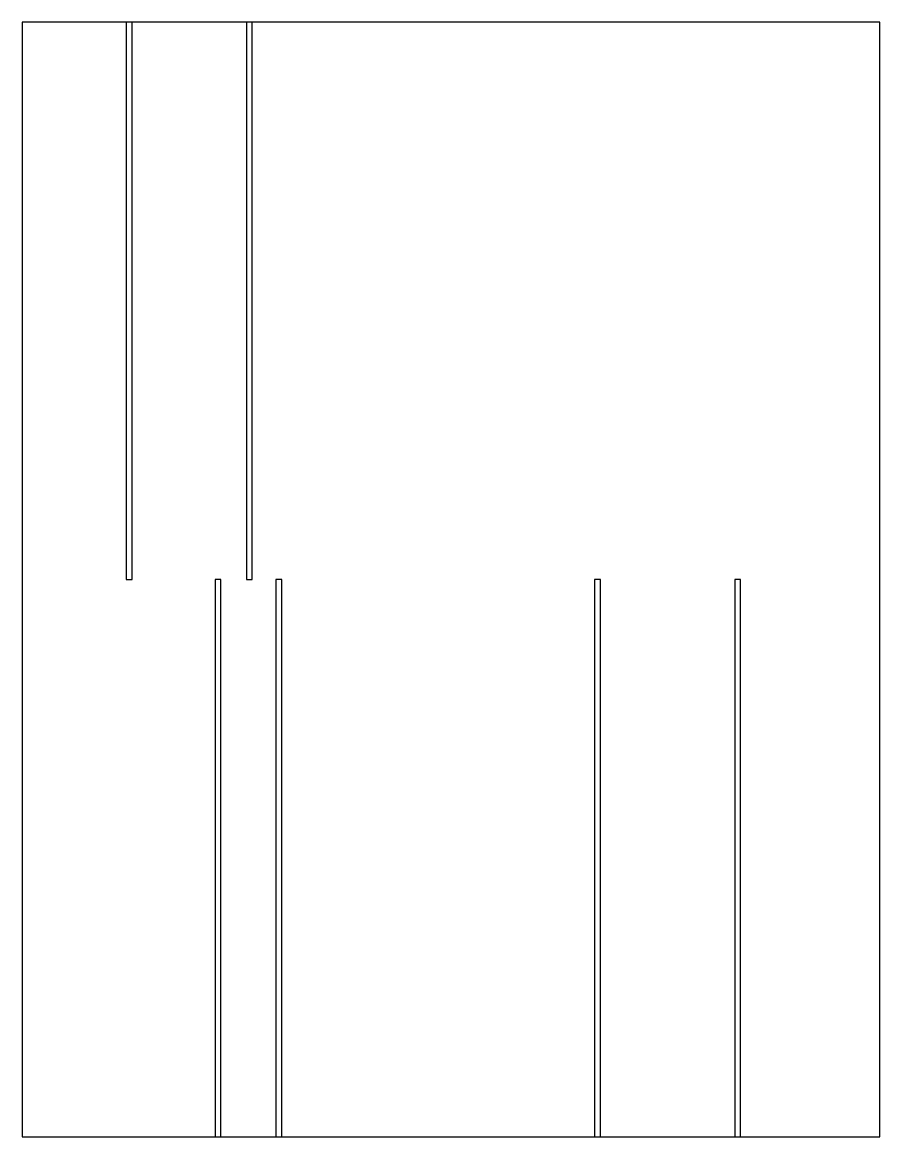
# Model space of a CAD drawing. Header units: millimetres. Extents: x 0 to 462, y 0 to 600.
import ezdxf

# ---------------------------------------------------------------- set-up
doc = ezdxf.new("R2010")
doc.units = ezdxf.units.MM
doc.layers.add('OUTLINE', color=5, linetype='Continuous')
doc.layers.add('SLOT', color=1, linetype='Continuous')

msp = doc.modelspace()

# ---------------------------------------------------------------- linework, layer by layer
at = {"layer": 'OUTLINE'}
msp.add_lwpolyline([(0, 0), (461.64, 0), (461.64, 600), (0, 600), (0, 0)], close=True, dxfattribs=at)
at = {"layer": 'SLOT'}
for points in [[(56, 300), (59.1, 300), (59.1, 600), (56, 600), (56, 300)], [(120.65, 300), (123.75, 300), (123.75, 600), (120.65, 600), (120.65, 300)], [(103.85, 0), (106.95, 0), (106.95, 300), (103.85, 300), (103.85, 0)], [(136.59, 0), (139.69, 0), (139.69, 300), (136.59, 300), (136.59, 0)], [(308.15, 0), (311.25, 0), (311.25, 300), (308.15, 300), (308.15, 0)], [(383.56, 0), (386.66, 0), (386.66, 300), (383.56, 300), (383.56, 0)]]:
    msp.add_lwpolyline(points, close=True, dxfattribs=at)

doc.saveas('drawing.dxf')
